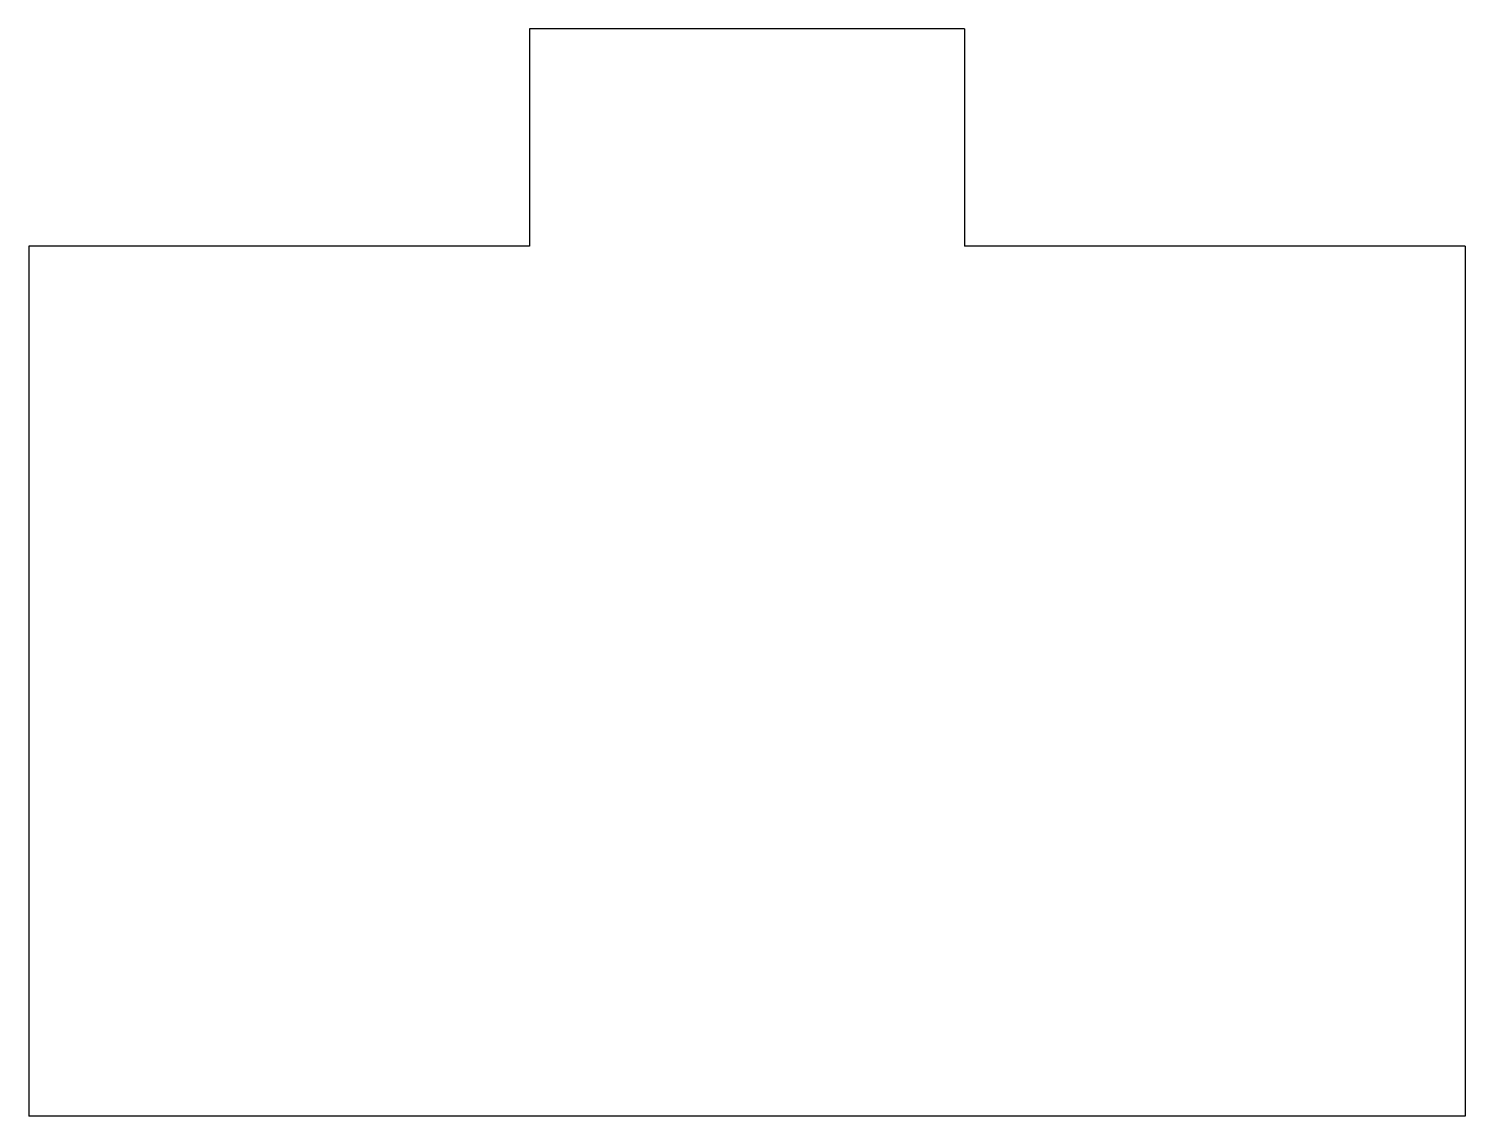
# Model space of a CAD drawing. Header units: millimetres. Extents: x -1.65 to 1.65, y -1 to 1.5.
import ezdxf

# ---------------------------------------------------------------- set-up
doc = ezdxf.new("R2010")
doc.units = ezdxf.units.MM

msp = doc.modelspace()

# ---------------------------------------------------------------- linework, layer by layer
at = {"color": 7, "linetype": 'Continuous', "lineweight": 25}
for p, q in [((0.5, 1.5), (-0.5, 1.5)), ((-0.5, 1.5), (-0.5, 1)), ((0.5, 1.5), (0.5, 1)), ((-0.5, 1), (-1.65, 1)), ((-1.65, 1), (-1.65, -1)), ((1.65, 1), (0.5, 1)), ((1.65, 1), (1.65, -1)), ((1.65, -1), (-1.65, -1))]:
    msp.add_line(p, q, dxfattribs=at)

doc.saveas('drawing.dxf')
